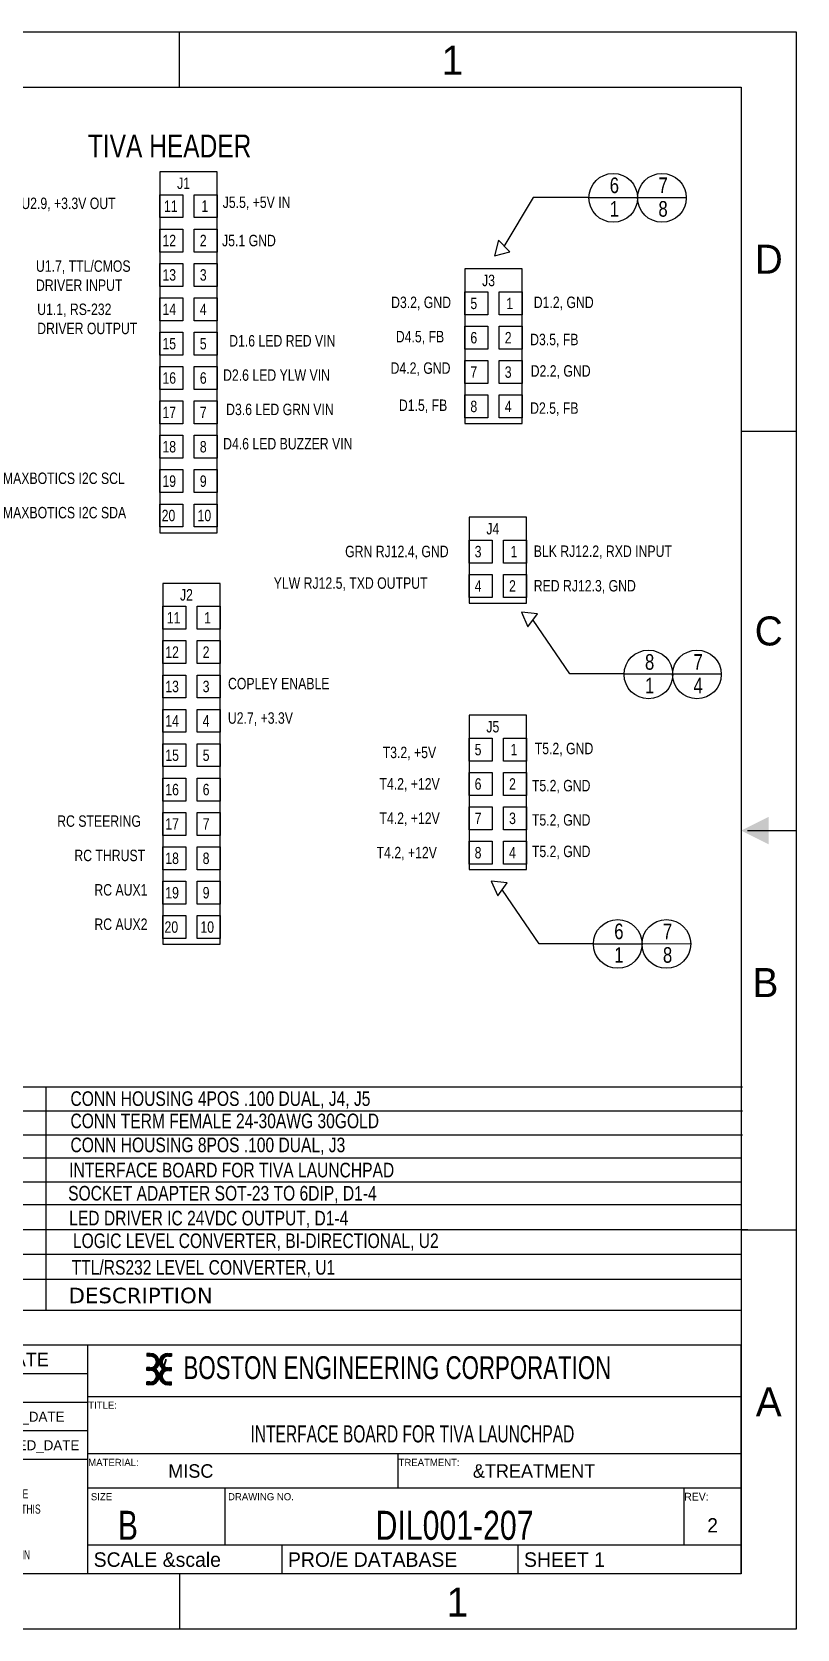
# Model space of a CAD drawing. Extents: x 0 to 432, y 0 to 280.
# Drawn here: x 298 to 431.9, y 0 to 279.4 of the extents above; entities that cross this region are included whole.
import ezdxf
from ezdxf.enums import TextEntityAlignment as Align

# ---------------------------------------------------------------- set-up
doc = ezdxf.new("R2010")
doc.units = 0
doc.header["$LTSCALE"] = 23.749
doc.layers.get('0').update_dxf_attribs({"linetype": 'CONTINUOUS', "lineweight": 30})
doc.styles.add('BEC', font='verdana.ttf')
doc.styles.get("Standard").update_dxf_attribs({"font": 'txt', "width": 0.8})
doc.styles.add('TEXTSTYLE_1', font='txt')
doc.styles.add('TEXTSTYLE_2', font='txt', dxfattribs={"width": 0.7})
doc.styles.add('TEXTSTYLE_4', font='txt')
doc.styles.add('TEXTSTYLE_5', font='txt', dxfattribs={"width": 0.8})
pattern_1 = [(45, (0, 0), (-0.022097087, 0.022097087), [])]

msp = doc.modelspace()

# ---------------------------------------------------------------- hatches: boundary and pattern name
at = {"linetype": 'Continuous'}
h = msp.add_hatch(dxfattribs=at)
h.set_pattern_fill('B', color=256, scale=0.03125, angle=45, style=0, pattern_type=0)
h.set_pattern_definition(pattern_1)
edge = h.paths.add_edge_path()
edge.add_line((318.17, 42.73), (318.17, 43.23))
edge.add_line((318.67, 43.23), (318.17, 43.23))
edge.add_line((318.67, 42.73), (318.67, 43.23))
edge.add_line((318.67, 42.73), (318.17, 42.73))
edge = h.paths.add_edge_path()
edge.add_line((318.17, 45.23), (318.17, 45.73))
edge.add_line((318.67, 45.73), (318.17, 45.73))
edge.add_line((318.67, 45.23), (318.67, 45.73))
edge.add_line((318.67, 45.23), (318.17, 45.23))
edge = h.paths.add_edge_path()
edge.add_line((318.17, 48.23), (318.17, 47.73))
edge.add_line((318.67, 48.23), (318.17, 48.23))
edge.add_line((318.67, 48.23), (318.67, 47.73))
edge.add_line((318.67, 47.73), (318.17, 47.73))
edge = h.paths.add_edge_path()
edge.add_arc((318.82, 46.73), 1, 270, 450)
edge.add_line((318.82, 45.23), (318.82, 45.73))
edge.add_arc((318.82, 44.23), 1, 270, 450)
edge.add_line((318.82, 42.73), (318.82, 43.23))
edge.add_arc((318.82, 44.23), 1.5, 270, 416.4427)
edge.add_arc((318.82, 46.73), 1.5, 303.5573, 450)
edge.add_line((318.82, 48.23), (318.82, 47.73))
h = msp.add_hatch(dxfattribs=at)
h.set_pattern_fill('E', color=256, scale=0.03125, angle=45, style=0, pattern_type=0)
h.set_pattern_definition(pattern_1)
edge = h.paths.add_edge_path()
edge.add_line((322.47, 42.73), (322.47, 43.23))
edge.add_line((321.97, 43.23), (322.47, 43.23))
edge.add_line((321.97, 42.73), (321.97, 43.23))
edge.add_line((321.97, 42.73), (322.47, 42.73))
edge = h.paths.add_edge_path()
edge.add_line((322.47, 45.23), (322.47, 45.73))
edge.add_line((321.97, 45.73), (322.47, 45.73))
edge.add_line((321.97, 45.23), (321.97, 45.73))
edge.add_line((321.97, 45.23), (322.47, 45.23))
edge = h.paths.add_edge_path()
edge.add_line((322.47, 48.23), (322.47, 47.73))
edge.add_line((321.97, 48.23), (322.47, 48.23))
edge.add_line((321.97, 48.23), (321.97, 47.73))
edge.add_line((321.97, 47.73), (322.47, 47.73))
edge = h.paths.add_edge_path()
edge.add_arc((321.82, 46.73), 1, 90, 270)
edge.add_line((321.82, 45.23), (321.82, 45.73))
edge.add_arc((321.82, 44.23), 1, 90, 270)
edge.add_line((321.82, 42.73), (321.82, 43.23))
edge.add_arc((321.82, 44.23), 1.5, 123.5573, 270)
edge.add_arc((321.82, 46.73), 1.5, 90, 236.4427)
edge.add_line((321.82, 48.23), (321.82, 47.73))

# ---------------------------------------------------------------- linework, layer by layer
for p, q in [((0, 279.4), (431.8, 279.4)), ((323.85, 269.75), (323.85, 279.4)), ((431.8, 279.4), (431.8, 0)), ((9.65, 269.75), (422.15, 269.75)), ((422.15, 269.75), (422.15, 9.65)), ((422.15, 209.55), (431.8, 209.55)), ((422.15, 69.85), (431.8, 69.85)), ((307.85, 49.65), (231.05, 49.65)), ((307.85, 9.65), (307.85, 49.65)), ((422.15, 49.65), (307.85, 49.65)), ((307.85, 9.65), (307.85, 49.65)), ((318.67, 48.23), (318.17, 48.23)), ((318.17, 48.23), (318.17, 47.73)), ((318.67, 47.73), (318.17, 47.73)), ((318.67, 48.23), (318.67, 47.73)), ((318.82, 48.23), (318.82, 47.73)), ((321.82, 48.23), (321.82, 47.73)), ((321.97, 48.23), (322.47, 48.23)), ((321.97, 48.23), (321.97, 47.73)), ((321.97, 47.73), (322.47, 47.73)), ((322.47, 48.23), (322.47, 47.73)), ((422.15, 9.65), (422.15, 49.65)), ((318.67, 45.73), (318.17, 45.73)), ((318.17, 45.23), (318.17, 45.73)), ((318.67, 45.23), (318.17, 45.23)), ((318.67, 45.23), (318.67, 45.73)), ((318.82, 45.23), (318.82, 45.73)), ((321.82, 45.23), (321.82, 45.73)), ((321.97, 45.73), (322.47, 45.73)), ((321.97, 45.23), (321.97, 45.73)), ((321.97, 45.23), (322.47, 45.23)), ((322.47, 45.23), (322.47, 45.73)), ((307.85, 44.65), (231.05, 44.65)), ((318.67, 43.23), (318.17, 43.23)), ((318.17, 42.73), (318.17, 43.23)), ((318.67, 42.73), (318.17, 42.73)), ((318.67, 42.73), (318.67, 43.23)), ((318.82, 42.73), (318.82, 43.23)), ((321.82, 42.73), (321.82, 43.23)), ((321.97, 43.23), (322.47, 43.23)), ((321.97, 42.73), (321.97, 43.23)), ((321.97, 42.73), (322.47, 42.73)), ((322.47, 42.73), (322.47, 43.23)), ((307.85, 39.65), (231.05, 39.65)), ((422.15, 40.65), (307.85, 40.65)), ((307.85, 34.65), (231.05, 34.65)), ((307.85, 29.65), (231.05, 29.65)), ((422.15, 30.65), (307.85, 30.65)), ((362.15, 24.65), (362.15, 30.65)), ((422.15, 24.65), (307.85, 24.65)), ((331.85, 14.65), (331.85, 24.65)), ((412.15, 14.65), (412.15, 24.65)), ((422.15, 14.65), (307.85, 14.65)), ((341.85, 9.65), (341.85, 14.65)), ((383.15, 9.65), (383.15, 14.65)), ((422.15, 9.65), (9.65, 9.65)), ((307.85, 9.65), (231.05, 9.65)), ((422.15, 9.65), (307.85, 9.65)), ((323.85, 9.65), (323.85, 0)), ((431.8, 0), (0, 0))]:
    msp.add_line(p, q, dxfattribs=at)
for p, q in [((385.77, 250.42), (380.6, 241.88)), ((395.39, 250.42), (385.77, 250.42)), ((395.39, 250.42), (403.92, 250.43)), ((403.92, 250.43), (412.44, 250.43)), ((392.17, 167.11), (385.75, 176.49)), ((401.67, 167.11), (392.17, 167.11)), ((401.67, 167.11), (410.19, 167.12)), ((410.15, 167.12), (418.67, 167.12)), ((386.79, 119.9), (380.37, 129.28)), ((396.29, 119.9), (386.79, 119.9)), ((396.18, 119.9), (404.71, 119.9)), ((404.71, 119.9), (413.23, 119.91)), ((422.37, 94.8), (162.17, 94.8)), ((300.5, 94.8), (300.5, 55.75)), ((422.37, 90.6), (162.17, 90.6)), ((422.37, 86.4), (162.17, 86.4)), ((422.15, 82.35), (161.95, 82.35)), ((422.15, 78.2), (161.95, 78.2)), ((422.15, 78.2), (161.95, 78.2)), ((422.15, 78.2), (161.95, 78.2)), ((422.15, 78.2), (161.95, 78.2)), ((422.15, 74.22), (161.95, 74.22)), ((422.15, 74.22), (161.95, 74.22)), ((422.15, 74.22), (161.95, 74.22)), ((422.15, 74.22), (161.95, 74.22)), ((423.3, 69.86), (161.95, 69.86)), ((423.3, 69.86), (161.95, 69.86)), ((422.15, 65.5), (161.95, 65.5)), ((422.15, 65.5), (161.95, 65.5)), ((422.15, 65.5), (161.95, 65.5)), ((422.15, 65.5), (161.95, 65.5)), ((422.15, 61.14), (161.95, 61.14)), ((422.15, 61.14), (161.95, 61.14)), ((422.15, 61.14), (161.95, 61.14)), ((422.15, 61.14), (161.95, 61.14)), ((422.15, 55.75), (161.95, 55.75)), ((422.15, 55.75), (161.95, 55.75)), ((422.15, 55.75), (161.95, 55.75)), ((422.15, 55.75), (161.95, 55.75))]:
    msp.add_line(p, q)
for points in [[(320.45, 191.8), (330.47, 191.8), (330.47, 254.93), (320.45, 254.93)], [(320.45, 250.92), (324.46, 250.92), (324.46, 246.91), (320.45, 246.91)], [(326.46, 250.92), (330.47, 250.92), (330.47, 246.91), (326.46, 246.91)], [(320.45, 244.91), (324.46, 244.91), (324.46, 240.9), (320.45, 240.9)], [(326.46, 244.91), (330.47, 244.91), (330.47, 240.9), (326.46, 240.9)], [(381.68, 240.96), (379.7, 242.96), (378.96, 240.24)], [(320.45, 238.9), (324.46, 238.9), (324.46, 234.89), (320.45, 234.89)], [(326.46, 238.9), (330.47, 238.9), (330.47, 234.89), (326.46, 234.89)], [(373.81, 210.92), (383.83, 210.92), (383.82, 237.93), (373.8, 237.93)], [(320.45, 232.89), (324.46, 232.89), (324.46, 228.88), (320.45, 228.88)], [(326.46, 232.89), (330.47, 232.89), (330.47, 228.88), (326.46, 228.88)], [(373.8, 233.92), (377.81, 233.92), (377.81, 229.92), (373.8, 229.92)], [(379.81, 233.93), (383.82, 233.93), (383.82, 229.92), (379.81, 229.92)], [(320.45, 226.87), (324.46, 226.87), (324.46, 222.87), (320.45, 222.87)], [(326.46, 226.87), (330.47, 226.87), (330.47, 222.87), (326.46, 222.87)], [(373.8, 227.91), (377.81, 227.91), (377.81, 223.9), (373.8, 223.9)], [(379.81, 227.91), (383.82, 227.91), (383.82, 223.91), (379.81, 223.91)], [(320.45, 220.86), (324.46, 220.86), (324.46, 216.85), (320.45, 216.85)], [(326.46, 220.86), (330.47, 220.86), (330.47, 216.85), (326.46, 216.85)], [(373.8, 221.9), (377.81, 221.9), (377.81, 217.89), (373.8, 217.89)], [(379.81, 221.9), (383.82, 221.9), (383.82, 217.89), (379.81, 217.89)], [(373.8, 215.89), (377.81, 215.89), (377.81, 211.88), (373.8, 211.88)], [(379.81, 215.89), (383.82, 215.89), (383.82, 211.88), (379.81, 211.88)], [(320.45, 214.85), (324.46, 214.85), (324.46, 210.84), (320.45, 210.84)], [(326.46, 214.85), (330.47, 214.85), (330.47, 210.84), (326.46, 210.84)], [(320.45, 208.84), (324.46, 208.84), (324.46, 204.83), (320.45, 204.83)], [(326.46, 208.84), (330.47, 208.84), (330.47, 204.83), (326.46, 204.83)], [(320.45, 202.83), (324.46, 202.83), (324.46, 198.82), (320.45, 198.82)], [(326.46, 202.83), (330.47, 202.83), (330.47, 198.82), (326.46, 198.82)], [(320.45, 196.81), (324.46, 196.81), (324.46, 192.81), (320.45, 192.81)], [(326.46, 196.81), (330.47, 196.81), (330.47, 192.81), (326.46, 192.81)], [(374.56, 179.49), (384.58, 179.49), (384.57, 194.5), (374.55, 194.5)], [(374.55, 190.49), (378.56, 190.49), (378.56, 186.48), (374.55, 186.48)], [(380.56, 190.49), (384.57, 190.49), (384.57, 186.48), (380.56, 186.48)], [(374.55, 184.48), (378.56, 184.48), (378.56, 180.47), (374.55, 180.47)], [(380.56, 184.48), (384.57, 184.48), (384.57, 180.47), (380.56, 180.47)], [(320.95, 119.8), (330.97, 119.8), (330.97, 182.93), (320.95, 182.93)], [(320.95, 178.92), (324.96, 178.92), (324.96, 174.91), (320.95, 174.91)], [(326.96, 178.92), (330.97, 178.92), (330.97, 174.91), (326.96, 174.91)], [(384.83, 175.34), (386.5, 177.61), (383.69, 177.92)], [(320.95, 172.91), (324.96, 172.91), (324.96, 168.9), (320.95, 168.9)], [(326.96, 172.91), (330.97, 172.91), (330.97, 168.9), (326.96, 168.9)], [(320.95, 166.9), (324.96, 166.9), (324.96, 162.89), (320.95, 162.89)], [(326.96, 166.9), (330.97, 166.9), (330.97, 162.89), (326.96, 162.89)], [(320.95, 160.89), (324.96, 160.89), (324.96, 156.88), (320.95, 156.88)], [(326.96, 160.89), (330.97, 160.89), (330.97, 156.88), (326.96, 156.88)], [(374.56, 132.85), (384.58, 132.85), (384.57, 159.86), (374.55, 159.86)], [(320.95, 154.87), (324.96, 154.87), (324.96, 150.87), (320.95, 150.87)], [(326.96, 154.87), (330.97, 154.87), (330.97, 150.87), (326.96, 150.87)], [(374.55, 155.85), (378.56, 155.85), (378.56, 151.85), (374.55, 151.85)], [(380.56, 155.85), (384.57, 155.85), (384.57, 151.85), (380.56, 151.85)], [(320.95, 148.86), (324.96, 148.86), (324.96, 144.85), (320.95, 144.85)], [(326.96, 148.86), (330.97, 148.86), (330.97, 144.85), (326.96, 144.85)], [(374.55, 149.84), (378.56, 149.84), (378.56, 145.83), (374.55, 145.83)], [(380.56, 149.84), (384.57, 149.84), (384.57, 145.83), (380.56, 145.83)], [(320.95, 142.85), (324.96, 142.85), (324.96, 138.84), (320.95, 138.84)], [(326.96, 142.85), (330.97, 142.85), (330.97, 138.84), (326.96, 138.84)], [(374.55, 143.83), (378.56, 143.83), (378.56, 139.82), (374.55, 139.82)], [(380.56, 143.83), (384.57, 143.83), (384.57, 139.82), (380.56, 139.82)], [(374.55, 137.82), (378.56, 137.82), (378.56, 133.81), (374.55, 133.81)], [(380.56, 137.82), (384.57, 137.82), (384.57, 133.81), (380.56, 133.81)], [(320.95, 136.84), (324.96, 136.84), (324.96, 132.83), (320.95, 132.83)], [(326.96, 136.84), (330.97, 136.84), (330.97, 132.83), (326.96, 132.83)], [(320.95, 130.83), (324.96, 130.83), (324.96, 126.82), (320.95, 126.82)], [(326.96, 130.83), (330.97, 130.83), (330.97, 126.82), (326.96, 126.82)], [(379.55, 128.25), (381.21, 130.52), (378.41, 130.83)], [(320.95, 124.81), (324.96, 124.81), (324.96, 120.81), (320.95, 120.81)], [(326.96, 124.81), (330.97, 124.81), (330.97, 120.81), (326.96, 120.81)]]:
    msp.add_lwpolyline(points, close=True)
at = {"linetype": 'Continuous', "const_width": 0.254}
msp.add_lwpolyline([(423.2, 139.66), (431.8, 139.66)], dxfattribs=at)
for centre in [(399.76, 250.38), (408.28, 250.38), (405.93, 167), (414.41, 167), (400.55, 119.86), (409.07, 119.86)]:
    msp.add_circle(centre, 4.26)
at = {"linetype": 'Continuous'}
for centre, radius, start, end in [((318.82, 46.73), 1.5, 303.5573, 90), ((318.82, 46.73), 1, 270, 90), ((321.82, 46.73), 1.5, 90, 236.4427), ((321.82, 46.73), 1, 90, 270), ((318.82, 44.23), 1.5, 270, 56.4427), ((318.82, 44.23), 1, 270, 90), ((321.82, 44.23), 1.5, 123.5573, 270), ((321.82, 44.23), 1, 90, 270)]:
    msp.add_arc(centre, radius, start, end, dxfattribs=at)
msp.add_solid([(426.97, 142.09), (426.97, 137.27), (422.15, 139.68)], dxfattribs=at)

# ---------------------------------------------------------------- texts
at = {"linetype": 'Continuous', "style": 'TEXTSTYLE_1'}
for s, height, p in [('1', 5.08, (371.62, 271.92)), ('D', 5.08, (426.97, 237.11)), ('C', 5.08, (426.97, 172.07)), ('B', 5.08, (426.39, 110.56)), ('DATE', 2.362, (296.8, 45.97)), ('A', 5.08, (426.97, 37.21)), ('2', 2.5, (417.15, 16.9)), ('1', 5.08, (372.49, 2.18))]:
    msp.add_text(s, height=height, dxfattribs=at).set_placement(p, align=Align.CENTER)
at = {"width": 0.8}
for s, p in [('6', (399.15, 251.21)), ('7', (407.67, 251.21)), ('1', (399.15, 247.08)), ('8', (407.67, 247.08)), ('8', (405.32, 167.82)), ('7', (413.8, 167.82)), ('1', (405.32, 163.69)), ('4', (413.8, 163.69)), ('6', (399.94, 120.69)), ('7', (408.46, 120.69)), ('1', (399.94, 116.56)), ('8', (408.46, 116.56))]:
    msp.add_text(s, height=2.73, dxfattribs=at).set_placement(p)
at = {"style": 'BEC'}
msp.add_text('DESCRIPTION', height=2.7171, dxfattribs=at).set_placement((304.45, 57))
at = {"linetype": 'Continuous', "style": 'TEXTSTYLE_5', "width": 0.727778}
msp.add_text('BOSTON ENGINEERING CORPORATION', height=4, dxfattribs=at).set_placement((324.57, 43.73))
at = {"linetype": 'Continuous', "style": 'TEXTSTYLE_1'}
for s, height, p in [('TITLE:', 1.25, (307.9, 38.53)), ('&DRAWN_DATE', 1.75, (285.8, 36.28)), ('&CHECKED_DATE', 1.75, (285.8, 31.28)), ('MATERIAL:', 1.25, (307.9, 28.53)), ('MISC', 2.362, (321.9, 26.47)), ('TREATMENT:', 1.25, (362.2, 28.53)), ('&TREATMENT', 2.362, (375.2, 26.47)), (' SIZE', 1.25, (307.9, 22.53)), (' DRAWING NO.', 1.25, (331.9, 22.53)), ('REV:', 1.362, (412.2, 22.47)), (' PRO/E DATABASE', 2.54, (341.9, 10.88))]:
    msp.add_text(s, height=height, dxfattribs=at).set_placement(p)
at = {"linetype": 'Continuous'}
for s, height, style, width, p in [('INTERFACE BOARD FOR TIVA LAUNCHPAD ', 3, 'TEXTSTYLE_5', 0.677778, (365, 32.65)), ('B', 5.08, 'TEXTSTYLE_4', 0.764881, (314.85, 15.61)), ('DIL001-207', 5.08, 'TEXTSTYLE_4', 0.778409, (372, 15.61))]:
    msp.add_text(s, height=height, dxfattribs=dict(at, style=style, width=width)).set_placement(p, align=Align.CENTER)
at = {"attachment_point": 1}
for s, width, heights, insert, char_height in [('TIVA HEADER', 37.4948, [4.01], (307.84, 261.45), 4.008), ('J1', 6.5, [0], (323.45, 253.93), 2.004), ('U1.5, U2.9, +3.3V OUT', 29.7337, [3.95], (290.47, 250.42), 2.004), ('\\pi-0.3016;11', 1, [0], (321.45, 249.92), 2.004), ('\\pi0.2328;1', 1, [0], (327.46, 249.92), 2.004), ('J5.5, +5V IN', 18.3494, [2], (331.43, 250.61), 2.004), ('\\pi-0.5688;12', 1, [0], (321.45, 243.91), 2.004), ('\\pi-0.0344;2', 1, [0], (327.46, 243.91), 2.004), ('\\pi7.9072;J5.1 GND', 18.5952, [0.487], (323.41, 243.91), 2.004), ('U1.7, TTL/CMOS DRIVER INPUT', 22.742, [0], (298.75, 239.44), 2.004), ('\\pi-0.5688;13', 1, [0], (321.45, 237.9), 2.004), ('\\pi-0.0344;3', 1, [0], (327.46, 237.9), 2.004), ('J3', 6.5, [0], (376.81, 236.93), 2.004), ('U1.1, RS-232 \\PDRIVER OUTPUT', 41.1426, [6.83], (298.97, 231.88), 2.004), ('\\pi1.3767;D3.2, GND', 13.4007, [2.34], (359.52, 233.1), 2.004), ('\\pi-0.0344;5', 1, [0], (374.8, 232.92), 2.004), ('\\pi0.2328;1', 1, [0], (380.82, 232.92), 2.004), ('\\pi14.836;D1.2, GND', 26.3257, [0], (371.02, 233.1), 2.004), ('\\pi-0.5688;14', 1, [0], (321.45, 231.88), 2.004), ('\\pi-0.0344;4', 1, [0], (327.46, 231.88), 2.004), ('\\pi5.1701;D1.6 LED RED VIN', 28.6837, [0], (327.39, 226.37), 2.004), ('\\pi0.7036;D4.5, FB', 11.1244, [2.19], (361.02, 227.1), 2.004), ('\\pi-0.0344;6', 1, [0], (374.8, 226.91), 2.004), ('\\pi-0.0344;2', 1, [0], (380.82, 226.91), 2.004), ('\\pi0.7036;D3.5, FB', 11.1244, [2.19], (384.52, 226.6), 2.004), ('\\pi-0.5688;15', 1, [0], (321.45, 225.87), 2.004), ('\\pi-0.0344;5', 1, [0], (327.46, 225.87), 2.004), ('\\pi0.78265;D4.2, GND', 12.8066, [1.24], (360.02, 221.6), 2.004), ('\\pi-0.0344;7', 1, [0], (374.8, 220.9), 2.004), ('\\pi-0.0344;3', 1, [0], (380.82, 220.9), 2.004), ('\\pi14.302;D2.2, GND', 26.3257, [0], (371.02, 221.1), 2.004), ('\\pi-0.5688;16', 1, [0], (321.45, 219.86), 2.004), ('\\pi-0.0344;6', 1, [0], (327.46, 219.86), 2.004), ('\\pi4.1013;D2.6 LED YLW VIN', 28.6837, [0], (327.39, 220.37), 2.004), ('\\pi-0.5688;17', 1, [0], (321.45, 213.85), 2.004), ('\\pi-0.0344;7', 1, [0], (327.46, 213.85), 2.004), ('\\pi4.6357;D3.6 LED GRN VIN', 28.6837, [0], (327.39, 214.37), 2.004), ('\\pi1.238;D1.5, FB', 11.1244, [2.19], (361.02, 215.1), 2.004), ('\\pi-0.0344;8', 1, [0], (374.8, 214.89), 2.004), ('\\pi-0.0344;4', 1, [0], (380.82, 214.89), 2.004), ('\\pi0.7036;D2.5, FB', 11.1244, [2.19], (384.52, 214.6), 2.004), ('\\pi-0.5688;18', 1, [0], (321.45, 207.84), 2.004), ('\\pi-0.0344;8', 1, [0], (327.46, 207.84), 2.004), ('\\pi0.61102;D4.6 LED BUZZER VIN', 29.4686, [5.34], (330.89, 208.37), 2.004), ('MAXBOTICS I2C SCL', 26.9806, [1.81], (292.97, 202.32), 2.004), ('\\pi-0.5688;19', 1, [0], (321.45, 201.82), 2.004), ('\\pi-0.0344;9', 1, [0], (327.46, 201.82), 2.004), ('MAXBOTICS I2C SDA', 26.8975, [3.09], (292.97, 196.31), 2.004), ('\\pi-0.7024;20', 1, [0], (321.45, 195.81), 2.004), ('\\pi-0.4352;10', 1, [0], (327.46, 195.81), 2.004), ('J4', 6.5, [0], (377.56, 193.5), 2.004), ('GRN RJ12.4, GND', 33.6536, [2.14], (352.85, 189.52), 2.004), ('\\pi-0.0344;3', 1, [0], (375.55, 189.49), 2.004), ('\\pi0.2328;1', 1, [0], (381.57, 189.49), 2.004), ('BLK RJ12.2, RXD INPUT', 31.71, [2.47], (385.85, 189.56), 2.004), ('J2', 11, [0], (323.95, 181.93), 2.004), ('YLW RJ12.5, TXD OUTPUT', 33.7621, [2.93], (340.35, 183.99), 2.004), ('\\pi-0.0344;4', 1, [0], (375.55, 183.48), 2.004), ('\\pi-0.0344;2', 1, [0], (381.57, 183.48), 2.004), ('RED RJ12.3, GND', 33.6536, [2.14], (385.85, 183.52), 2.004), ('\\pi-0.3016;11', 1, [0], (321.95, 177.92), 2.004), ('\\pi0.2328;1', 1, [0], (327.96, 177.92), 2.004), ('\\pi-0.5688;12', 1, [0], (321.95, 171.91), 2.004), ('\\pi-0.0344;2', 1, [0], (327.96, 171.91), 2.004), ('\\pi-0.5688;13', 1, [0], (321.95, 165.9), 2.004), ('\\pi-0.0344;3', 1, [0], (327.96, 165.9), 2.004), ('\\pi13.978;COPLEY ENABLE', 34.2848, [2], (318.38, 166.4), 2.004), ('\\pi-0.5688;14', 1, [0], (321.95, 159.88), 2.004), ('\\pi-0.0344;4', 1, [0], (327.96, 159.88), 2.004), ('\\pi11.444;U2.7, +3.3V', 26.1398, [3.79], (320.89, 160.38), 2.004), ('J5', 6.5, [0], (377.56, 158.86), 2.004), ('\\pi-0.5688;15', 1, [0], (321.95, 153.87), 2.004), ('\\pi-0.0344;5', 1, [0], (327.96, 153.87), 2.004), ('\\pi5.791;T3.2, +5V', 18.3494, [2], (353.63, 154.36), 2.004), ('\\pi-0.0344;5', 1, [0], (375.55, 154.85), 2.004), ('\\pi0.2328;1', 1, [0], (381.57, 154.85), 2.004), ('T5.2, GND', 23.0659, [0], (386.03, 155.05), 2.004), ('T4.2, +12V', 15, [0], (358.86, 148.86), 2.004), ('\\pi-0.0344;6', 1, [0], (375.55, 148.84), 2.004), ('\\pi-0.0344;2', 1, [0], (381.57, 148.84), 2.004), ('T5.2, GND', 23.0659, [0], (385.53, 148.55), 2.004), ('\\pi-0.5688;16', 1, [0], (321.95, 147.86), 2.004), ('\\pi-0.0344;6', 1, [0], (327.96, 147.86), 2.004), ('T4.2, +12V', 15, [2.34], (358.86, 142.85), 2.004), ('\\pi-0.0344;7', 1, [0], (375.55, 142.83), 2.004), ('\\pi-0.0344;3', 1, [0], (381.57, 142.83), 2.004), ('T5.2, GND', 23.0659, [0], (385.53, 142.55), 2.004), ('RC STEERING', 18.311, [2.6], (302.47, 142.35), 2.004), ('\\pi-0.5688;17', 1, [0], (321.95, 141.85), 2.004), ('\\pi-0.0344;7', 1, [0], (327.96, 141.85), 2.004), ('T5.2, GND', 23.0659, [0], (385.53, 137.05), 2.004), ('RC THRUST', 15.3831, [0], (305.47, 136.34), 2.004), ('\\pi-0.5688;18', 1, [0], (321.95, 135.84), 2.004), ('\\pi-0.0344;8', 1, [0], (327.96, 135.84), 2.004), ('T4.2, +12V', 19.6733, [0], (358.36, 136.84), 2.004), ('\\pi-0.0344;8', 1, [0], (375.55, 136.82), 2.004), ('\\pi-0.0344;4', 1, [0], (381.57, 136.82), 2.004), ('RC AUX1', 11.6551, [0], (308.97, 130.32), 2.004), ('\\pi-0.5688;19', 1, [0], (321.95, 129.82), 2.004), ('\\pi-0.0344;9', 1, [0], (327.96, 129.82), 2.004), ('RC AUX2', 11.1829, [0], (308.97, 124.31), 2.004), ('\\pi-0.7024;20', 1, [0], (321.95, 123.81), 2.004), ('\\pi-0.4352;10', 1, [0], (327.96, 123.81), 2.004)]:
    msp.add_mtext_dynamic_manual_height_columns(s, width=width, gutter_width=1, heights=heights, dxfattribs=dict(at, insert=insert, char_height=char_height))
at = {"char_height": 2.5513, "width": 116.8959, "attachment_point": 1}
for s, insert in [('CONN HOUSING 4POS .100 DUAL, J4, J5', (304.79, 94.07)), ('CONN TERM FEMALE 24-30AWG 30GOLD', (304.79, 90.17)), ('CONN HOUSING 8POS .100 DUAL, J3', (304.79, 85.97)), ('INTERFACE BOARD FOR TIVA LAUNCHPAD', (304.57, 81.57)), ('SOCKET ADAPTER SOT-23 TO 6DIP, D1-4', (304.38, 77.52)), ('LED DRIVER IC 24VDC OUTPUT, D1-4', (304.57, 73.17)), ('LOGIC LEVEL CONVERTER, BI-DIRECTIONAL, U2', (305.22, 69.21)), ('TTL/RS232 LEVEL CONVERTER, U1', (305, 64.55))]:
    msp.add_mtext(s, dxfattribs=dict(at, insert=insert))
at = {"linetype": 'Continuous'}
for s, insert, char_height, width, attachment_point, style in [('THE DESIGN AND RELATED INFORMATION CONTAINED HEREIN IS THE SOLE\\PPROPERTY OF BOSTON ENGINEERING CORPORATION. THE DISCLOSURE OF THIS\\PINFORMATION DOES NOT CONSTITUTE THE RELEASE OF THIS OR ANY\\PPROPRIETARY RIGHTS THEREIN. PERMISSION TO REPRODUCE THIS\\PINFORMATION OR THE PRODUCT DISCLOSED HEREIN MUST BE OBTAINED IN\\P WRITING FROM BOSTON ENGINEERING CORPORATION.', (269.45, 24.45), 1.6, 73.92, 2, 'TEXTSTYLE_2'), (' SCALE &scale', (307.9, 13.42), 2.54, 33.02, 1, 'TEXTSTYLE_1'), (' SHEET 1', (383.2, 13.42), 2.54, 96.52, 1, 'TEXTSTYLE_1')]:
    msp.add_mtext(s, dxfattribs=dict(at, insert=insert, char_height=char_height, width=width, attachment_point=attachment_point, style=style))

doc.saveas('drawing.dxf')
